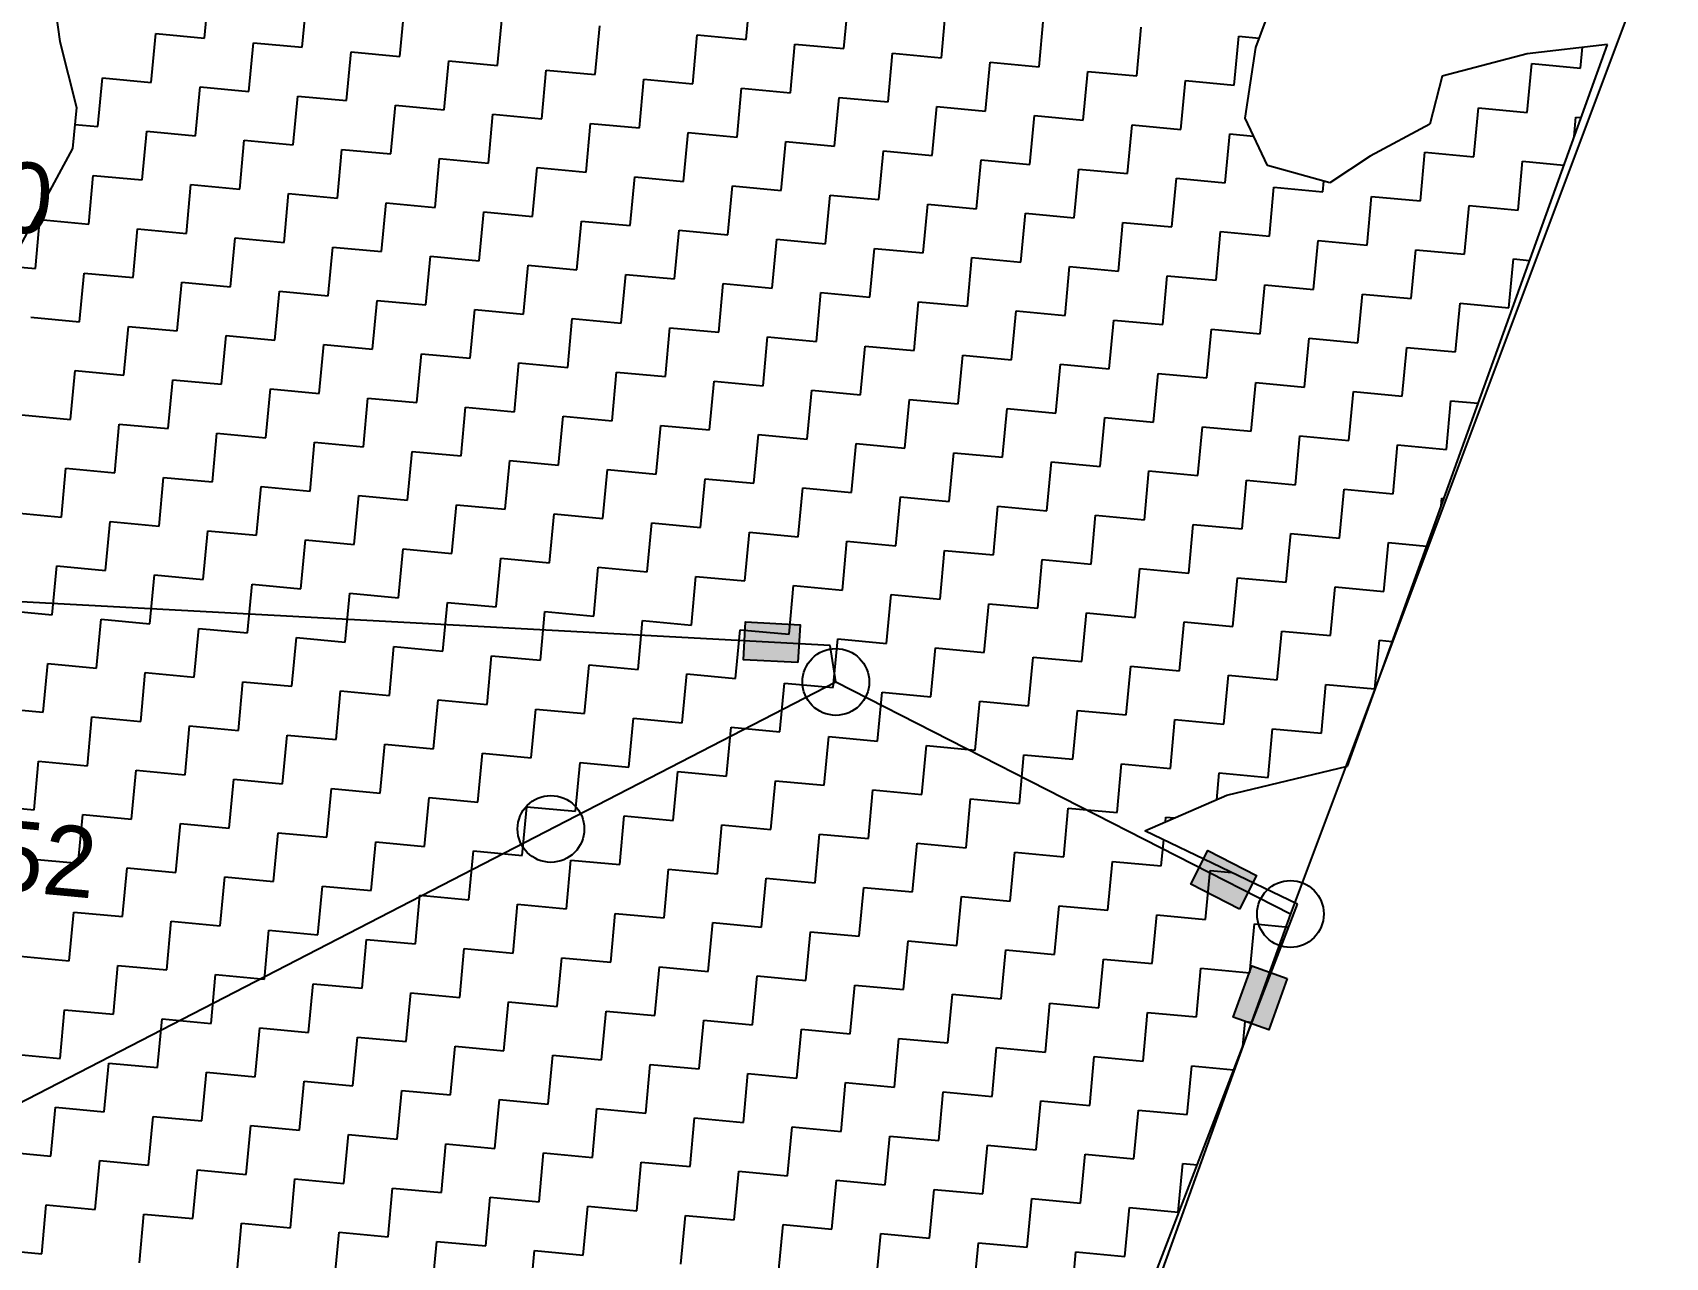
# Model space of a CAD drawing. Header units: metres. Extents: x 284554 to 287504, y 2026012 to 2031182.
# Drawn here: x 286731.8 to 287161.2, y 2030287.7 to 2030609.9 of the extents above; entities that cross this region are included whole.
import ezdxf
from ezdxf.enums import TextEntityAlignment as Align

# ---------------------------------------------------------------- set-up
doc = ezdxf.new("R2010")
doc.units = ezdxf.units.M
for name, color, linetype in [('POLY_HATCH', 12, 'Continuous'), ('POLY_PARCEL', 6, 'Continuous'), ('TEXT_PARCEL', 7, 'Continuous'), ('V_BOUND_LINE', 7, 'Continuous')]:
    doc.layers.add(name, color=color, linetype=linetype)
doc.styles.add('TEXT_MAP', font='')
doc.styles.get('TEXT_MAP').set_extended_font_data('Kruti Dev 050')

msp = doc.modelspace()

# ---------------------------------------------------------------- hatches: boundary and pattern name
for points in [[(286919.27, 2030454.88), (286918.74, 2030444.96), (286933.07, 2030444.19), (286933.61, 2030454.11)], [(287040.91, 2030394.72), (287036.39, 2030385.87), (287049.18, 2030379.34), (287053.7, 2030388.19)], [(287047.55, 2030350.95), (287056.89, 2030347.58), (287061.76, 2030361.09), (287052.42, 2030364.46)]]:
    msp.add_hatch(color=256).paths.add_polyline_path(points)

# ---------------------------------------------------------------- linework, layer by layer
for points in [[(286933.07, 2030444.19), (286918.74, 2030444.96), (286919.27, 2030454.88), (286933.61, 2030454.11)], [(287049.18, 2030379.34), (287036.39, 2030385.87), (287040.91, 2030394.72), (287053.7, 2030388.19)], [(287061.76, 2030361.09), (287056.89, 2030347.58), (287047.55, 2030350.95), (287052.42, 2030364.46)]]:
    msp.add_lwpolyline(points, close=True)
for centre in [(286943.04, 2030439.1), (286868.09, 2030400.43), (287062.6, 2030378.06)]:
    msp.add_circle(centre, 8.78)
at = {"layer": 'POLY_HATCH'}
for p, q in [((286736.54, 2030624.66), (286738.92, 2030607.55)), ((287053.46, 2030606.05), (287057.43, 2030616.61)), ((286738.92, 2030607.55), (286743.27, 2030590.25)), ((287050.73, 2030587.42), (287053.46, 2030606.05)), ((287077.58, 2030416.97), (287145.97, 2030606.84)), ((287145.97, 2030606.84), (287124.9, 2030604.34)), ((287124.9, 2030604.34), (287102.47, 2030598.49)), ((287102.47, 2030598.49), (287099.31, 2030585.86)), ((286743.27, 2030590.25), (286742.26, 2030579.41)), ((287056.53, 2030574.96), (287050.73, 2030587.42)), ((287099.31, 2030585.86), (287083.6, 2030577.39)), ((286742.26, 2030579.41), (286725.42, 2030548.19)), ((287083.6, 2030577.39), (287073.01, 2030570.43)), ((287073.01, 2030570.43), (287056.53, 2030574.96)), ((287045.89, 2030409.29), (287077.58, 2030416.97)), ((287024.35, 2030399.95), (287045.89, 2030409.29)), ((287064.48, 2030380.62), (287024.35, 2030399.95)), ((287020.62, 2030266.57), (287064.48, 2030380.62))]:
    msp.add_line(p, q, dxfattribs=at)
at = {"layer": 'POLY_HATCH', "linetype": 'Continuous'}
for p, q in [((286777.01, 2030608.48), (286778.21, 2030621.32)), ((286802.69, 2030606.08), (286803.89, 2030618.92)), ((286919.44, 2030608.12), (286920.64, 2030620.96)), ((286828.37, 2030603.68), (286829.57, 2030616.52)), ((286945.12, 2030605.72), (286946.32, 2030618.56)), ((286970.8, 2030603.32), (286972, 2030616.16)), ((286854.04, 2030601.28), (286855.24, 2030614.12)), ((286879.72, 2030598.88), (286880.92, 2030611.72)), ((286996.48, 2030600.92), (286997.68, 2030613.76)), ((287022.16, 2030598.52), (287023.36, 2030611.36)), ((286762.97, 2030596.84), (286764.17, 2030609.68)), ((286764.17, 2030609.68), (286777.01, 2030608.48)), ((286788.65, 2030594.44), (286789.85, 2030607.28)), ((286789.85, 2030607.28), (286802.69, 2030606.08)), ((286905.4, 2030596.48), (286906.6, 2030609.32)), ((286906.6, 2030609.32), (286919.44, 2030608.12)), ((286931.08, 2030594.08), (286932.28, 2030606.92)), ((286932.28, 2030606.92), (286945.12, 2030605.72)), ((287047.83, 2030596.12), (287049.03, 2030608.96)), ((287049.03, 2030608.96), (287054.37, 2030608.46)), ((287138.91, 2030600.56), (287139.42, 2030606.06)), ((286814.33, 2030592.04), (286815.53, 2030604.88)), ((286815.53, 2030604.88), (286828.37, 2030603.68)), ((286840, 2030589.64), (286841.2, 2030602.48)), ((286841.2, 2030602.48), (286854.04, 2030601.28)), ((286956.76, 2030591.68), (286957.96, 2030604.52)), ((286957.96, 2030604.52), (286970.8, 2030603.32)), ((286982.44, 2030589.28), (286983.64, 2030602.12)), ((286983.64, 2030602.12), (286996.48, 2030600.92)), ((287124.87, 2030588.92), (287126.07, 2030601.76)), ((287126.07, 2030601.76), (287138.91, 2030600.56)), ((286748.93, 2030585.2), (286750.13, 2030598.04)), ((286750.13, 2030598.04), (286762.97, 2030596.84)), ((286865.68, 2030587.24), (286866.88, 2030600.08)), ((286866.88, 2030600.08), (286879.72, 2030598.88)), ((286891.36, 2030584.84), (286892.56, 2030597.68)), ((286892.56, 2030597.68), (286905.4, 2030596.48)), ((287008.12, 2030586.88), (287009.32, 2030599.72)), ((287009.32, 2030599.72), (287022.16, 2030598.52)), ((287033.8, 2030584.48), (287035, 2030597.32)), ((287035, 2030597.32), (287047.83, 2030596.12)), ((286774.61, 2030582.8), (286775.81, 2030595.64)), ((286775.81, 2030595.64), (286788.65, 2030594.44)), ((286800.29, 2030580.4), (286801.49, 2030593.24)), ((286801.49, 2030593.24), (286814.33, 2030592.04)), ((286917.04, 2030582.44), (286918.24, 2030595.28)), ((286918.24, 2030595.28), (286931.08, 2030594.08)), ((286942.72, 2030580.04), (286943.92, 2030592.88)), ((286943.92, 2030592.88), (286956.76, 2030591.68)), ((286825.97, 2030578), (286827.17, 2030590.84)), ((286827.17, 2030590.84), (286840, 2030589.64)), ((286968.4, 2030577.64), (286969.6, 2030590.48)), ((286969.6, 2030590.48), (286982.44, 2030589.28)), ((287110.83, 2030577.28), (287112.03, 2030590.12)), ((287112.03, 2030590.12), (287124.87, 2030588.92)), ((286742.85, 2030585.76), (286748.93, 2030585.2)), ((286851.64, 2030575.6), (286852.84, 2030588.44)), ((286852.84, 2030588.44), (286865.68, 2030587.24)), ((286877.32, 2030573.2), (286878.52, 2030586.04)), ((286878.52, 2030586.04), (286891.36, 2030584.84)), ((286994.08, 2030575.24), (286995.28, 2030588.08)), ((286995.28, 2030588.08), (287008.12, 2030586.88)), ((287019.76, 2030572.84), (287020.96, 2030585.68)), ((287020.96, 2030585.68), (287033.8, 2030584.48)), ((287137.23, 2030582.56), (287137.71, 2030587.72)), ((287137.71, 2030587.72), (287139.04, 2030587.6)), ((286760.57, 2030571.16), (286761.77, 2030584)), ((286761.77, 2030584), (286774.61, 2030582.8)), ((286786.25, 2030568.76), (286787.45, 2030581.6)), ((286787.45, 2030581.6), (286800.29, 2030580.4)), ((286903, 2030570.8), (286904.2, 2030583.64)), ((286904.2, 2030583.64), (286917.04, 2030582.44)), ((286928.68, 2030568.4), (286929.88, 2030581.24)), ((286929.88, 2030581.24), (286942.72, 2030580.04)), ((287045.43, 2030570.44), (287046.63, 2030583.28)), ((287046.63, 2030583.28), (287052.93, 2030582.69)), ((286811.93, 2030566.36), (286813.13, 2030579.2)), ((286813.13, 2030579.2), (286825.97, 2030578)), ((286837.61, 2030563.96), (286838.81, 2030576.8)), ((286838.81, 2030576.8), (286851.64, 2030575.6)), ((286954.36, 2030566), (286955.56, 2030578.84)), ((286955.56, 2030578.84), (286968.4, 2030577.64)), ((286980.04, 2030563.6), (286981.24, 2030576.44)), ((286981.24, 2030576.44), (286994.08, 2030575.24)), ((287096.79, 2030565.64), (287097.99, 2030578.48)), ((287097.99, 2030578.48), (287110.83, 2030577.28)), ((287122.47, 2030563.24), (287123.67, 2030576.08)), ((287123.67, 2030576.08), (287134.53, 2030575.07)), ((286746.53, 2030559.52), (286747.73, 2030572.36)), ((286747.73, 2030572.36), (286760.57, 2030571.16)), ((286863.28, 2030561.56), (286864.48, 2030574.4)), ((286864.48, 2030574.4), (286877.32, 2030573.2)), ((286888.96, 2030559.16), (286890.16, 2030572)), ((286890.16, 2030572), (286903, 2030570.8)), ((287005.72, 2030561.2), (287006.92, 2030574.04)), ((287006.92, 2030574.04), (287019.76, 2030572.84)), ((287031.4, 2030558.8), (287032.6, 2030571.64)), ((287032.6, 2030571.64), (287045.43, 2030570.44)), ((286772.21, 2030557.12), (286773.41, 2030569.96)), ((286773.41, 2030569.96), (286786.25, 2030568.76)), ((286797.89, 2030554.72), (286799.09, 2030567.56)), ((286799.09, 2030567.56), (286811.93, 2030566.36)), ((286914.64, 2030556.76), (286915.84, 2030569.6)), ((286915.84, 2030569.6), (286928.68, 2030568.4)), ((286940.32, 2030554.36), (286941.52, 2030567.2)), ((286941.52, 2030567.2), (286954.36, 2030566)), ((287057.07, 2030556.4), (287058.27, 2030569.24)), ((287058.27, 2030569.24), (287071.11, 2030568.04)), ((287071.11, 2030568.04), (287071.38, 2030570.88)), ((286823.57, 2030552.32), (286824.77, 2030565.16)), ((286824.77, 2030565.16), (286837.61, 2030563.96)), ((286966, 2030551.96), (286967.2, 2030564.8)), ((286967.2, 2030564.8), (286980.04, 2030563.6)), ((287082.75, 2030554), (287083.95, 2030566.84)), ((287083.95, 2030566.84), (287096.79, 2030565.64)), ((287108.43, 2030551.6), (287109.63, 2030564.44)), ((287109.63, 2030564.44), (287122.47, 2030563.24)), ((286732.49, 2030547.88), (286733.69, 2030560.72)), ((286733.69, 2030560.72), (286746.53, 2030559.52)), ((286849.24, 2030549.92), (286850.44, 2030562.76)), ((286850.44, 2030562.76), (286863.28, 2030561.56)), ((286874.92, 2030547.52), (286876.12, 2030560.36)), ((286876.12, 2030560.36), (286888.96, 2030559.16)), ((286991.68, 2030549.56), (286992.88, 2030562.4)), ((286992.88, 2030562.4), (287005.72, 2030561.2)), ((287017.36, 2030547.16), (287018.56, 2030560)), ((287018.56, 2030560), (287031.4, 2030558.8)), ((286758.17, 2030545.48), (286759.37, 2030558.32)), ((286759.37, 2030558.32), (286772.21, 2030557.12)), ((286783.85, 2030543.08), (286785.05, 2030555.92)), ((286785.05, 2030555.92), (286797.89, 2030554.72)), ((286900.6, 2030545.12), (286901.8, 2030557.96)), ((286901.8, 2030557.96), (286914.64, 2030556.76)), ((286926.28, 2030542.72), (286927.48, 2030555.56)), ((286927.48, 2030555.56), (286940.32, 2030554.36)), ((287043.04, 2030544.76), (287044.24, 2030557.6)), ((287044.24, 2030557.6), (287057.07, 2030556.4)), ((287068.71, 2030542.36), (287069.91, 2030555.2)), ((287069.91, 2030555.2), (287082.75, 2030554)), ((286809.53, 2030540.68), (286810.73, 2030553.52)), ((286810.73, 2030553.52), (286823.57, 2030552.32)), ((286835.21, 2030538.28), (286836.41, 2030551.12)), ((286836.41, 2030551.12), (286849.24, 2030549.92)), ((286951.96, 2030540.32), (286953.16, 2030553.16)), ((286953.16, 2030553.16), (286966, 2030551.96)), ((286977.64, 2030537.92), (286978.84, 2030550.76)), ((286978.84, 2030550.76), (286991.68, 2030549.56)), ((287094.39, 2030539.96), (287095.59, 2030552.8)), ((287095.59, 2030552.8), (287108.43, 2030551.6)), ((287120.07, 2030537.56), (287121.27, 2030550.4)), ((287121.27, 2030550.4), (287125.5, 2030550.01)), ((286725.6, 2030548.52), (286732.49, 2030547.88)), ((286744.13, 2030533.84), (286745.33, 2030546.68)), ((286745.33, 2030546.68), (286758.17, 2030545.48)), ((286860.88, 2030535.88), (286862.08, 2030548.72)), ((286862.08, 2030548.72), (286874.92, 2030547.52)), ((286886.56, 2030533.48), (286887.76, 2030546.32)), ((286887.76, 2030546.32), (286900.6, 2030545.12)), ((287003.32, 2030535.52), (287004.52, 2030548.36)), ((287004.52, 2030548.36), (287017.36, 2030547.16)), ((287029, 2030533.12), (287030.2, 2030545.96)), ((287030.2, 2030545.96), (287043.04, 2030544.76)), ((286769.81, 2030531.44), (286771.01, 2030544.28)), ((286771.01, 2030544.28), (286783.85, 2030543.08)), ((286795.49, 2030529.04), (286796.69, 2030541.88)), ((286796.69, 2030541.88), (286809.53, 2030540.68)), ((286912.24, 2030531.08), (286913.44, 2030543.92)), ((286913.44, 2030543.92), (286926.28, 2030542.72)), ((286937.92, 2030528.68), (286939.12, 2030541.52)), ((286939.12, 2030541.52), (286951.96, 2030540.32)), ((287054.67, 2030530.72), (287055.87, 2030543.56)), ((287055.87, 2030543.56), (287068.71, 2030542.36)), ((286821.17, 2030526.64), (286822.37, 2030539.48)), ((286822.37, 2030539.48), (286835.21, 2030538.28)), ((286846.85, 2030524.24), (286848.05, 2030537.08)), ((286848.05, 2030537.08), (286860.88, 2030535.88)), ((286963.6, 2030526.28), (286964.8, 2030539.12)), ((286964.8, 2030539.12), (286977.64, 2030537.92)), ((287080.35, 2030528.32), (287081.55, 2030541.16)), ((287081.55, 2030541.16), (287094.39, 2030539.96)), ((287106.03, 2030525.92), (287107.23, 2030538.76)), ((287107.23, 2030538.76), (287120.07, 2030537.56)), ((286731.29, 2030535.04), (286744.13, 2030533.84)), ((286872.52, 2030521.84), (286873.72, 2030534.68)), ((286873.72, 2030534.68), (286886.56, 2030533.48)), ((286989.28, 2030523.88), (286990.48, 2030536.72)), ((286990.48, 2030536.72), (287003.32, 2030535.52)), ((287014.96, 2030521.48), (287016.16, 2030534.32)), ((287016.16, 2030534.32), (287029, 2030533.12)), ((286755.77, 2030519.8), (286756.97, 2030532.64)), ((286756.97, 2030532.64), (286769.81, 2030531.44)), ((286781.45, 2030517.4), (286782.65, 2030530.24)), ((286782.65, 2030530.24), (286795.49, 2030529.04)), ((286898.2, 2030519.44), (286899.4, 2030532.28)), ((286899.4, 2030532.28), (286912.24, 2030531.08)), ((286923.88, 2030517.04), (286925.08, 2030529.88)), ((286925.08, 2030529.88), (286937.92, 2030528.68)), ((287040.64, 2030519.08), (287041.84, 2030531.92)), ((287041.84, 2030531.92), (287054.67, 2030530.72)), ((287066.31, 2030516.68), (287067.51, 2030529.52)), ((287067.51, 2030529.52), (287080.35, 2030528.32)), ((286807.13, 2030515), (286808.33, 2030527.84)), ((286808.33, 2030527.84), (286821.17, 2030526.64)), ((286832.81, 2030512.6), (286834.01, 2030525.44)), ((286834.01, 2030525.44), (286846.85, 2030524.24)), ((286949.56, 2030514.64), (286950.76, 2030527.48)), ((286950.76, 2030527.48), (286963.6, 2030526.28)), ((286975.24, 2030512.24), (286976.44, 2030525.08)), ((286976.44, 2030525.08), (286989.28, 2030523.88)), ((287091.99, 2030514.28), (287093.19, 2030527.12)), ((287093.19, 2030527.12), (287106.03, 2030525.92)), ((286741.73, 2030508.16), (286742.93, 2030521)), ((286742.93, 2030521), (286755.77, 2030519.8)), ((286858.48, 2030510.2), (286859.68, 2030523.04)), ((286859.68, 2030523.04), (286872.52, 2030521.84)), ((286884.16, 2030507.8), (286885.36, 2030520.64)), ((286885.36, 2030520.64), (286898.2, 2030519.44)), ((287000.92, 2030509.84), (287002.12, 2030522.68)), ((287002.12, 2030522.68), (287014.96, 2030521.48)), ((287026.6, 2030507.44), (287027.8, 2030520.28)), ((287027.8, 2030520.28), (287040.64, 2030519.08)), ((286767.41, 2030505.76), (286768.61, 2030518.6)), ((286768.61, 2030518.6), (286781.45, 2030517.4)), ((286793.09, 2030503.36), (286794.29, 2030516.2)), ((286794.29, 2030516.2), (286807.13, 2030515)), ((286909.84, 2030505.4), (286911.04, 2030518.24)), ((286911.04, 2030518.24), (286923.88, 2030517.04)), ((286935.52, 2030503), (286936.72, 2030515.84)), ((286936.72, 2030515.84), (286949.56, 2030514.64)), ((287052.28, 2030505.04), (287053.48, 2030517.88)), ((287053.48, 2030517.88), (287066.31, 2030516.68)), ((286818.77, 2030500.96), (286819.97, 2030513.8)), ((286819.97, 2030513.8), (286832.81, 2030512.6)), ((286844.45, 2030498.56), (286845.65, 2030511.4)), ((286845.65, 2030511.4), (286858.48, 2030510.2)), ((286961.2, 2030500.6), (286962.4, 2030513.44)), ((286962.4, 2030513.44), (286975.24, 2030512.24)), ((287077.95, 2030502.64), (287079.15, 2030515.48)), ((287079.15, 2030515.48), (287091.99, 2030514.28)), ((287103.63, 2030500.24), (287104.83, 2030513.08)), ((287104.83, 2030513.08), (287111.96, 2030512.42)), ((286728.89, 2030509.36), (286741.73, 2030508.16)), ((286753.37, 2030494.12), (286754.57, 2030506.96)), ((286754.57, 2030506.96), (286767.41, 2030505.76)), ((286870.12, 2030496.16), (286871.32, 2030509)), ((286871.32, 2030509), (286884.16, 2030507.8)), ((286986.88, 2030498.2), (286988.08, 2030511.04)), ((286988.08, 2030511.04), (287000.92, 2030509.84)), ((287012.56, 2030495.8), (287013.76, 2030508.64)), ((287013.76, 2030508.64), (287026.6, 2030507.44)), ((286779.05, 2030491.72), (286780.25, 2030504.56)), ((286780.25, 2030504.56), (286793.09, 2030503.36)), ((286895.8, 2030493.76), (286897, 2030506.6)), ((286897, 2030506.6), (286909.84, 2030505.4)), ((286921.48, 2030491.36), (286922.68, 2030504.2)), ((286922.68, 2030504.2), (286935.52, 2030503)), ((287038.24, 2030493.4), (287039.44, 2030506.24)), ((287039.44, 2030506.24), (287052.28, 2030505.04)), ((287063.91, 2030491), (287065.11, 2030503.84)), ((287065.11, 2030503.84), (287077.95, 2030502.64)), ((286804.73, 2030489.32), (286805.93, 2030502.16)), ((286805.93, 2030502.16), (286818.77, 2030500.96)), ((286830.41, 2030486.92), (286831.61, 2030499.76)), ((286831.61, 2030499.76), (286844.45, 2030498.56)), ((286947.16, 2030488.96), (286948.36, 2030501.8)), ((286948.36, 2030501.8), (286961.2, 2030500.6)), ((286972.84, 2030486.56), (286974.04, 2030499.4)), ((286974.04, 2030499.4), (286986.88, 2030498.2)), ((287089.59, 2030488.61), (287090.79, 2030501.44)), ((287090.79, 2030501.44), (287103.63, 2030500.24)), ((286739.33, 2030482.48), (286740.53, 2030495.32)), ((286740.53, 2030495.32), (286753.37, 2030494.12)), ((286856.09, 2030484.52), (286857.29, 2030497.36)), ((286857.29, 2030497.36), (286870.12, 2030496.16)), ((286881.76, 2030482.12), (286882.96, 2030494.96)), ((286882.96, 2030494.96), (286895.8, 2030493.76)), ((286998.52, 2030484.16), (286999.72, 2030497)), ((286999.72, 2030497), (287012.56, 2030495.8)), ((287024.2, 2030481.76), (287025.4, 2030494.6)), ((287025.4, 2030494.6), (287038.24, 2030493.4)), ((286765.01, 2030480.08), (286766.21, 2030492.92)), ((286766.21, 2030492.92), (286779.05, 2030491.72)), ((286790.69, 2030477.68), (286791.89, 2030490.52)), ((286791.89, 2030490.52), (286804.73, 2030489.32)), ((286907.44, 2030479.72), (286908.64, 2030492.56)), ((286908.64, 2030492.56), (286921.48, 2030491.36)), ((286933.12, 2030477.32), (286934.32, 2030490.16)), ((286934.32, 2030490.16), (286947.16, 2030488.96)), ((287049.88, 2030479.37), (287051.08, 2030492.2)), ((287051.08, 2030492.2), (287063.91, 2030491)), ((287075.55, 2030476.97), (287076.75, 2030489.8)), ((287076.75, 2030489.8), (287089.59, 2030488.61)), ((286816.37, 2030475.28), (286817.57, 2030488.12)), ((286817.57, 2030488.12), (286830.41, 2030486.92)), ((286842.05, 2030472.88), (286843.25, 2030485.72)), ((286843.25, 2030485.72), (286856.09, 2030484.52)), ((286958.8, 2030474.92), (286960, 2030487.76)), ((286960, 2030487.76), (286972.84, 2030486.56)), ((287102.25, 2030485.47), (287102.43, 2030487.41)), ((287102.43, 2030487.41), (287102.93, 2030487.36)), ((286726.49, 2030483.68), (286739.33, 2030482.48)), ((286750.97, 2030468.44), (286752.17, 2030481.28)), ((286752.17, 2030481.28), (286765.01, 2030480.08)), ((286867.72, 2030470.48), (286868.92, 2030483.32)), ((286868.92, 2030483.32), (286881.76, 2030482.12)), ((286984.48, 2030472.52), (286985.68, 2030485.36)), ((286985.68, 2030485.36), (286998.52, 2030484.16)), ((287010.16, 2030470.13), (287011.36, 2030482.96)), ((287011.36, 2030482.96), (287024.2, 2030481.76)), ((286776.65, 2030466.04), (286777.85, 2030478.88)), ((286777.85, 2030478.88), (286790.69, 2030477.68)), ((286893.4, 2030468.08), (286894.6, 2030480.92)), ((286894.6, 2030480.92), (286907.44, 2030479.72)), ((286919.08, 2030465.68), (286920.28, 2030478.52)), ((286920.28, 2030478.52), (286933.12, 2030477.32)), ((287035.84, 2030467.73), (287037.04, 2030480.56)), ((287037.04, 2030480.56), (287049.88, 2030479.37)), ((287061.52, 2030465.33), (287062.71, 2030478.17)), ((287062.71, 2030478.17), (287075.55, 2030476.97)), ((286802.33, 2030463.64), (286803.53, 2030476.48)), ((286803.53, 2030476.48), (286816.37, 2030475.28)), ((286828.01, 2030461.24), (286829.21, 2030474.08)), ((286829.21, 2030474.08), (286842.05, 2030472.88)), ((286944.76, 2030463.28), (286945.96, 2030476.12)), ((286945.96, 2030476.12), (286958.8, 2030474.92)), ((286970.44, 2030460.89), (286971.64, 2030473.72)), ((286971.64, 2030473.72), (286984.48, 2030472.52)), ((287087.19, 2030462.93), (287088.39, 2030475.77)), ((287088.39, 2030475.77), (287098.42, 2030474.83)), ((286736.93, 2030456.8), (286738.13, 2030469.64)), ((286738.13, 2030469.64), (286750.97, 2030468.44)), ((286853.69, 2030458.84), (286854.89, 2030471.68)), ((286854.89, 2030471.68), (286867.72, 2030470.48)), ((286879.36, 2030456.44), (286880.56, 2030469.28)), ((286880.56, 2030469.28), (286893.4, 2030468.08)), ((286996.12, 2030458.49), (286997.32, 2030471.32)), ((286997.32, 2030471.32), (287010.16, 2030470.13)), ((287021.8, 2030456.09), (287023, 2030468.93)), ((287023, 2030468.93), (287035.84, 2030467.73)), ((286762.61, 2030454.4), (286763.81, 2030467.24)), ((286763.81, 2030467.24), (286776.65, 2030466.04)), ((286788.29, 2030452), (286789.49, 2030464.84)), ((286789.49, 2030464.84), (286802.33, 2030463.64)), ((286905.04, 2030454.04), (286906.24, 2030466.88)), ((286906.24, 2030466.88), (286919.08, 2030465.68)), ((286930.72, 2030451.65), (286931.92, 2030464.48)), ((286931.92, 2030464.48), (286944.76, 2030463.28)), ((287047.48, 2030453.69), (287048.68, 2030466.53)), ((287048.68, 2030466.53), (287061.52, 2030465.33)), ((287073.15, 2030451.29), (287074.35, 2030464.13)), ((287074.35, 2030464.13), (287087.19, 2030462.93)), ((286813.97, 2030449.6), (286815.17, 2030462.44)), ((286815.17, 2030462.44), (286828.01, 2030461.24)), ((286839.65, 2030447.2), (286840.85, 2030460.04)), ((286840.85, 2030460.04), (286853.69, 2030458.84)), ((286956.4, 2030449.25), (286957.6, 2030462.08)), ((286957.6, 2030462.08), (286970.44, 2030460.89)), ((286724.09, 2030458), (286736.93, 2030456.8)), ((286748.57, 2030442.76), (286749.77, 2030455.6)), ((286749.77, 2030455.6), (286762.61, 2030454.4)), ((286865.33, 2030444.8), (286866.53, 2030457.64)), ((286866.53, 2030457.64), (286879.36, 2030456.44)), ((286982.08, 2030446.85), (286983.28, 2030459.69)), ((286983.28, 2030459.69), (286996.12, 2030458.49)), ((287007.76, 2030444.45), (287008.96, 2030457.29)), ((287008.96, 2030457.29), (287021.8, 2030456.09)), ((286774.25, 2030440.36), (286775.45, 2030453.2)), ((286775.45, 2030453.2), (286788.29, 2030452)), ((286891, 2030442.41), (286892.2, 2030455.24)), ((286892.2, 2030455.24), (286905.04, 2030454.04)), ((286916.68, 2030440.01), (286917.88, 2030452.84)), ((286917.88, 2030452.84), (286930.72, 2030451.65)), ((287033.44, 2030442.05), (287034.64, 2030454.89)), ((287034.64, 2030454.89), (287047.48, 2030453.69)), ((287059.12, 2030439.65), (287060.32, 2030452.49)), ((287060.32, 2030452.49), (287073.15, 2030451.29)), ((286799.93, 2030437.96), (286801.13, 2030450.8)), ((286801.13, 2030450.8), (286813.97, 2030449.6)), ((286825.61, 2030435.56), (286826.81, 2030448.4)), ((286826.81, 2030448.4), (286839.65, 2030447.2)), ((286942.36, 2030437.61), (286943.56, 2030450.45)), ((286943.56, 2030450.45), (286956.4, 2030449.25)), ((286968.04, 2030435.21), (286969.24, 2030448.05)), ((286969.24, 2030448.05), (286982.08, 2030446.85)), ((287084.79, 2030437.25), (287085.99, 2030450.09)), ((287085.99, 2030450.09), (287089.39, 2030449.77)), ((286734.53, 2030431.12), (286735.73, 2030443.96)), ((286735.73, 2030443.96), (286748.57, 2030442.76)), ((286851.29, 2030433.17), (286852.49, 2030446)), ((286852.49, 2030446), (286865.33, 2030444.8)), ((286876.96, 2030430.77), (286878.16, 2030443.61)), ((286878.16, 2030443.61), (286891, 2030442.41)), ((286993.72, 2030432.81), (286994.92, 2030445.65)), ((286994.92, 2030445.65), (287007.76, 2030444.45)), ((287019.4, 2030430.41), (287020.6, 2030443.25)), ((287020.6, 2030443.25), (287033.44, 2030442.05)), ((286760.21, 2030428.72), (286761.41, 2030441.56)), ((286761.41, 2030441.56), (286774.25, 2030440.36)), ((286785.89, 2030426.32), (286787.09, 2030439.16)), ((286787.09, 2030439.16), (286799.93, 2030437.96)), ((286902.64, 2030428.37), (286903.84, 2030441.21)), ((286903.84, 2030441.21), (286916.68, 2030440.01)), ((286928.32, 2030425.97), (286929.52, 2030438.81)), ((286929.52, 2030438.81), (286942.36, 2030437.61)), ((287045.08, 2030428.01), (287046.28, 2030440.85)), ((287046.28, 2030440.85), (287059.12, 2030439.65)), ((287070.76, 2030425.61), (287071.95, 2030438.45)), ((287071.95, 2030438.45), (287084.79, 2030437.25)), ((286811.57, 2030423.93), (286812.77, 2030436.76)), ((286812.77, 2030436.76), (286825.61, 2030435.56)), ((286837.25, 2030421.53), (286838.45, 2030434.37)), ((286838.45, 2030434.37), (286851.29, 2030433.17)), ((286954, 2030423.57), (286955.2, 2030436.41)), ((286955.2, 2030436.41), (286968.04, 2030435.21)), ((286979.68, 2030421.17), (286980.88, 2030434.01)), ((286980.88, 2030434.01), (286993.72, 2030432.81)), ((286721.69, 2030432.32), (286734.53, 2030431.12)), ((286746.17, 2030417.08), (286747.37, 2030429.92)), ((286747.37, 2030429.92), (286760.21, 2030428.72)), ((286862.93, 2030419.13), (286864.13, 2030431.97)), ((286864.13, 2030431.97), (286876.96, 2030430.77)), ((287005.36, 2030418.77), (287006.56, 2030431.61)), ((287006.56, 2030431.61), (287019.4, 2030430.41)), ((286771.85, 2030414.69), (286773.05, 2030427.52)), ((286773.05, 2030427.52), (286785.89, 2030426.32)), ((286888.6, 2030416.73), (286889.8, 2030429.57)), ((286889.8, 2030429.57), (286902.64, 2030428.37)), ((286914.28, 2030414.33), (286915.48, 2030427.17)), ((286915.48, 2030427.17), (286928.32, 2030425.97)), ((287031.04, 2030416.37), (287032.24, 2030429.21)), ((287032.24, 2030429.21), (287045.08, 2030428.01)), ((287056.72, 2030413.97), (287057.92, 2030426.81)), ((287057.92, 2030426.81), (287070.76, 2030425.61)), ((286797.53, 2030412.29), (286798.73, 2030425.13)), ((286798.73, 2030425.13), (286811.57, 2030423.93)), ((286823.21, 2030409.89), (286824.41, 2030422.73)), ((286824.41, 2030422.73), (286837.25, 2030421.53)), ((286939.96, 2030411.93), (286941.16, 2030424.77)), ((286941.16, 2030424.77), (286954, 2030423.57)), ((286965.64, 2030409.53), (286966.84, 2030422.37)), ((286966.84, 2030422.37), (286979.68, 2030421.17)), ((286732.13, 2030405.45), (286733.33, 2030418.28)), ((286733.33, 2030418.28), (286746.17, 2030417.08)), ((286848.89, 2030407.49), (286850.09, 2030420.33)), ((286850.09, 2030420.33), (286862.93, 2030419.13)), ((286874.57, 2030405.09), (286875.77, 2030417.93)), ((286875.77, 2030417.93), (286888.6, 2030416.73)), ((286991.32, 2030407.13), (286992.52, 2030419.97)), ((286992.52, 2030419.97), (287005.36, 2030418.77)), ((287017, 2030404.73), (287018.2, 2030417.57)), ((287018.2, 2030417.57), (287031.04, 2030416.37)), ((286757.81, 2030403.05), (286759.01, 2030415.89)), ((286759.01, 2030415.89), (286771.85, 2030414.69)), ((286783.49, 2030400.65), (286784.69, 2030413.49)), ((286784.69, 2030413.49), (286797.53, 2030412.29)), ((286900.24, 2030402.69), (286901.44, 2030415.53)), ((286901.44, 2030415.53), (286914.28, 2030414.33)), ((286925.92, 2030400.29), (286927.12, 2030413.13)), ((286927.12, 2030413.13), (286939.96, 2030411.93)), ((287043.22, 2030408.13), (287043.88, 2030415.17)), ((287043.88, 2030415.17), (287056.72, 2030413.97)), ((286809.17, 2030398.25), (286810.37, 2030411.09)), ((286810.37, 2030411.09), (286823.21, 2030409.89)), ((286834.85, 2030395.85), (286836.05, 2030408.69)), ((286836.05, 2030408.69), (286848.89, 2030407.49)), ((286951.6, 2030397.89), (286952.8, 2030410.73)), ((286952.8, 2030410.73), (286965.64, 2030409.53)), ((286977.28, 2030395.49), (286978.48, 2030408.33)), ((286978.48, 2030408.33), (286991.32, 2030407.13)), ((286719.29, 2030406.65), (286732.13, 2030405.45)), ((286743.77, 2030391.41), (286744.97, 2030404.25)), ((286744.97, 2030404.25), (286757.81, 2030403.05)), ((286860.53, 2030393.45), (286861.73, 2030406.29)), ((286861.73, 2030406.29), (286874.57, 2030405.09)), ((286886.2, 2030391.05), (286887.4, 2030403.89)), ((286887.4, 2030403.89), (286900.24, 2030402.69)), ((287002.96, 2030393.09), (287004.16, 2030405.93)), ((287004.16, 2030405.93), (287017, 2030404.73)), ((286769.45, 2030389.01), (286770.65, 2030401.85)), ((286770.65, 2030401.85), (286783.49, 2030400.65)), ((286911.88, 2030388.65), (286913.08, 2030401.49)), ((286913.08, 2030401.49), (286925.92, 2030400.29)), ((287029.72, 2030402.28), (287029.84, 2030403.53)), ((287029.84, 2030403.53), (287032.12, 2030403.32)), ((286795.13, 2030386.61), (286796.33, 2030399.45)), ((286796.33, 2030399.45), (286809.17, 2030398.25)), ((286820.81, 2030384.21), (286822.01, 2030397.05)), ((286822.01, 2030397.05), (286834.85, 2030395.85)), ((286937.56, 2030386.25), (286938.76, 2030399.09)), ((286938.76, 2030399.09), (286951.6, 2030397.89)), ((286963.24, 2030383.85), (286964.44, 2030396.69)), ((286964.44, 2030396.69), (286977.28, 2030395.49)), ((287028.64, 2030390.69), (287029.28, 2030397.57)), ((286730.93, 2030392.61), (286743.77, 2030391.41)), ((286846.49, 2030381.81), (286847.69, 2030394.65)), ((286847.69, 2030394.65), (286860.53, 2030393.45)), ((286872.17, 2030379.41), (286873.37, 2030392.25)), ((286873.37, 2030392.25), (286886.2, 2030391.05)), ((286988.92, 2030381.45), (286990.12, 2030394.29)), ((286990.12, 2030394.29), (287002.96, 2030393.09)), ((287014.6, 2030379.05), (287015.8, 2030391.89)), ((287015.8, 2030391.89), (287028.64, 2030390.69)), ((286755.41, 2030377.37), (286756.61, 2030390.21)), ((286756.61, 2030390.21), (286769.45, 2030389.01)), ((286781.09, 2030374.97), (286782.29, 2030387.81)), ((286782.29, 2030387.81), (286795.13, 2030386.61)), ((286897.84, 2030377.01), (286899.04, 2030389.85)), ((286899.04, 2030389.85), (286911.88, 2030388.65)), ((286923.52, 2030374.61), (286924.72, 2030387.45)), ((286924.72, 2030387.45), (286937.56, 2030386.25)), ((287040.28, 2030376.65), (287041.48, 2030389.49)), ((287041.48, 2030389.49), (287047.17, 2030388.96)), ((286806.77, 2030372.57), (286807.97, 2030385.41)), ((286807.97, 2030385.41), (286820.81, 2030384.21)), ((286832.45, 2030370.17), (286833.65, 2030383.01)), ((286833.65, 2030383.01), (286846.49, 2030381.81)), ((286949.2, 2030372.21), (286950.4, 2030385.05)), ((286950.4, 2030385.05), (286963.24, 2030383.85)), ((286974.88, 2030369.81), (286976.08, 2030382.65)), ((286976.08, 2030382.65), (286988.92, 2030381.45)), ((286741.37, 2030365.73), (286742.57, 2030378.57)), ((286742.57, 2030378.57), (286755.41, 2030377.37)), ((286858.13, 2030367.77), (286859.33, 2030380.61)), ((286859.33, 2030380.61), (286872.17, 2030379.41)), ((286883.81, 2030365.37), (286885, 2030378.21)), ((286885, 2030378.21), (286897.84, 2030377.01)), ((287000.56, 2030367.41), (287001.76, 2030380.25)), ((287001.76, 2030380.25), (287014.6, 2030379.05)), ((286767.05, 2030363.33), (286768.25, 2030376.17)), ((286768.25, 2030376.17), (286781.09, 2030374.97)), ((286909.48, 2030362.97), (286910.68, 2030375.81)), ((286910.68, 2030375.81), (286923.52, 2030374.61)), ((287026.24, 2030365.01), (287027.44, 2030377.85)), ((287027.44, 2030377.85), (287040.28, 2030376.65)), ((287051.92, 2030362.61), (287053.12, 2030375.45)), ((287053.12, 2030375.45), (287062.17, 2030374.6)), ((286792.73, 2030360.93), (286793.93, 2030373.77)), ((286793.93, 2030373.77), (286806.77, 2030372.57)), ((286818.41, 2030358.53), (286819.61, 2030371.37)), ((286819.61, 2030371.37), (286832.45, 2030370.17)), ((286935.16, 2030360.57), (286936.36, 2030373.41)), ((286936.36, 2030373.41), (286949.2, 2030372.21)), ((286960.84, 2030358.17), (286962.04, 2030371.01)), ((286962.04, 2030371.01), (286974.88, 2030369.81)), ((286728.53, 2030366.93), (286741.37, 2030365.73)), ((286844.09, 2030356.13), (286845.29, 2030368.97)), ((286845.29, 2030368.97), (286858.13, 2030367.77)), ((286869.77, 2030353.73), (286870.97, 2030366.57)), ((286870.97, 2030366.57), (286883.81, 2030365.37)), ((286986.52, 2030355.77), (286987.72, 2030368.61)), ((286987.72, 2030368.61), (287000.56, 2030367.41)), ((287012.2, 2030353.37), (287013.4, 2030366.21)), ((287013.4, 2030366.21), (287026.24, 2030365.01)), ((286753.01, 2030351.69), (286754.21, 2030364.53)), ((286754.21, 2030364.53), (286767.05, 2030363.33)), ((286778.69, 2030349.29), (286779.89, 2030362.13)), ((286779.89, 2030362.13), (286792.73, 2030360.93)), ((286895.44, 2030351.33), (286896.64, 2030364.17)), ((286896.64, 2030364.17), (286909.48, 2030362.97)), ((286921.12, 2030348.93), (286922.32, 2030361.77)), ((286922.32, 2030361.77), (286935.16, 2030360.57)), ((287037.88, 2030350.97), (287039.08, 2030363.81)), ((287039.08, 2030363.81), (287051.92, 2030362.61)), ((286804.37, 2030346.89), (286805.57, 2030359.73)), ((286805.57, 2030359.73), (286818.41, 2030358.53)), ((286830.05, 2030344.49), (286831.25, 2030357.33)), ((286831.25, 2030357.33), (286844.09, 2030356.13)), ((286946.8, 2030346.53), (286948, 2030359.37)), ((286948, 2030359.37), (286960.84, 2030358.17)), ((286972.48, 2030344.13), (286973.68, 2030356.97)), ((286973.68, 2030356.97), (286986.52, 2030355.77)), ((286738.97, 2030340.05), (286740.17, 2030352.89)), ((286740.17, 2030352.89), (286753.01, 2030351.69)), ((286855.73, 2030342.09), (286856.93, 2030354.93)), ((286856.93, 2030354.93), (286869.77, 2030353.73)), ((286881.41, 2030339.69), (286882.61, 2030352.53)), ((286882.61, 2030352.53), (286895.44, 2030351.33)), ((286998.16, 2030341.73), (286999.36, 2030354.57)), ((286999.36, 2030354.57), (287012.2, 2030353.37)), ((286764.65, 2030337.65), (286765.85, 2030350.49)), ((286765.85, 2030350.49), (286778.69, 2030349.29)), ((286790.33, 2030335.25), (286791.53, 2030348.09)), ((286791.53, 2030348.09), (286804.37, 2030346.89)), ((286907.08, 2030337.29), (286908.28, 2030350.13)), ((286908.28, 2030350.13), (286921.12, 2030348.93)), ((287023.84, 2030339.33), (287025.04, 2030352.17)), ((287025.04, 2030352.17), (287037.88, 2030350.97)), ((287050.11, 2030343.24), (287050.72, 2030349.77)), ((287050.72, 2030349.77), (287052.55, 2030349.6)), ((286816.01, 2030332.85), (286817.21, 2030345.69)), ((286817.21, 2030345.69), (286830.05, 2030344.49)), ((286932.76, 2030334.89), (286933.96, 2030347.73)), ((286933.96, 2030347.73), (286946.8, 2030346.53)), ((286958.44, 2030332.49), (286959.64, 2030345.33)), ((286959.64, 2030345.33), (286972.48, 2030344.13)), ((286726.13, 2030341.25), (286738.97, 2030340.05)), ((286841.69, 2030330.45), (286842.89, 2030343.29)), ((286842.89, 2030343.29), (286855.73, 2030342.09)), ((286867.37, 2030328.05), (286868.57, 2030340.89)), ((286868.57, 2030340.89), (286881.41, 2030339.69)), ((286984.12, 2030330.09), (286985.32, 2030342.93)), ((286985.32, 2030342.93), (286998.16, 2030341.73)), ((287009.8, 2030327.69), (287011, 2030340.53)), ((287011, 2030340.53), (287023.84, 2030339.33)), ((286750.61, 2030326.01), (286751.81, 2030338.85)), ((286751.81, 2030338.85), (286764.65, 2030337.65)), ((286776.29, 2030323.61), (286777.49, 2030336.45)), ((286777.49, 2030336.45), (286790.33, 2030335.25)), ((286893.05, 2030325.65), (286894.24, 2030338.49)), ((286894.24, 2030338.49), (286907.08, 2030337.29)), ((286918.72, 2030323.25), (286919.92, 2030336.09)), ((286919.92, 2030336.09), (286932.76, 2030334.89)), ((287035.48, 2030325.29), (287036.68, 2030338.13)), ((287036.68, 2030338.13), (287047.75, 2030337.1)), ((286801.97, 2030321.21), (286803.17, 2030334.05)), ((286803.17, 2030334.05), (286816.01, 2030332.85)), ((286827.65, 2030318.81), (286828.85, 2030331.65)), ((286828.85, 2030331.65), (286841.69, 2030330.45)), ((286944.4, 2030320.85), (286945.6, 2030333.69)), ((286945.6, 2030333.69), (286958.44, 2030332.49)), ((286970.08, 2030318.45), (286971.28, 2030331.29)), ((286971.28, 2030331.29), (286984.12, 2030330.09)), ((286736.57, 2030314.37), (286737.77, 2030327.21)), ((286737.77, 2030327.21), (286750.61, 2030326.01)), ((286853.33, 2030316.41), (286854.53, 2030329.25)), ((286854.53, 2030329.25), (286867.37, 2030328.05)), ((286879.01, 2030314.01), (286880.21, 2030326.85)), ((286880.21, 2030326.85), (286893.05, 2030325.65)), ((286995.76, 2030316.05), (286996.96, 2030328.89)), ((286996.96, 2030328.89), (287009.8, 2030327.69)), ((286762.25, 2030311.97), (286763.45, 2030324.81)), ((286763.45, 2030324.81), (286776.29, 2030323.61)), ((286787.93, 2030309.57), (286789.13, 2030322.41)), ((286789.13, 2030322.41), (286801.97, 2030321.21)), ((286904.68, 2030311.61), (286905.88, 2030324.45)), ((286905.88, 2030324.45), (286918.72, 2030323.25)), ((287021.44, 2030313.65), (287022.64, 2030326.49)), ((287022.64, 2030326.49), (287035.48, 2030325.29)), ((286813.61, 2030307.17), (286814.81, 2030320.01)), ((286814.81, 2030320.01), (286827.65, 2030318.81)), ((286930.36, 2030309.21), (286931.56, 2030322.05)), ((286931.56, 2030322.05), (286944.4, 2030320.85)), ((286956.04, 2030306.81), (286957.24, 2030319.65)), ((286957.24, 2030319.65), (286970.08, 2030318.45)), ((286723.73, 2030315.57), (286736.57, 2030314.37)), ((286839.29, 2030304.77), (286840.49, 2030317.61)), ((286840.49, 2030317.61), (286853.33, 2030316.41)), ((286864.97, 2030302.37), (286866.17, 2030315.21)), ((286866.17, 2030315.21), (286879.01, 2030314.01)), ((286981.72, 2030304.41), (286982.92, 2030317.25)), ((286982.92, 2030317.25), (286995.76, 2030316.05)), ((287007.4, 2030302.01), (287008.6, 2030314.85)), ((287008.6, 2030314.85), (287021.44, 2030313.65)), ((286748.21, 2030300.33), (286749.41, 2030313.17)), ((286749.41, 2030313.17), (286762.25, 2030311.97)), ((286773.89, 2030297.93), (286775.09, 2030310.77)), ((286775.09, 2030310.77), (286787.93, 2030309.57)), ((286890.65, 2030299.97), (286891.85, 2030312.81)), ((286891.85, 2030312.81), (286904.68, 2030311.61)), ((286916.32, 2030297.57), (286917.52, 2030310.41)), ((286917.52, 2030310.41), (286930.36, 2030309.21)), ((287033.08, 2030299.61), (287034.28, 2030312.45)), ((287034.28, 2030312.45), (287038.13, 2030312.09)), ((286799.57, 2030295.53), (286800.77, 2030308.37)), ((286800.77, 2030308.37), (286813.61, 2030307.17)), ((286825.25, 2030293.13), (286826.45, 2030305.97)), ((286826.45, 2030305.97), (286839.29, 2030304.77)), ((286942, 2030295.17), (286943.2, 2030308.01)), ((286943.2, 2030308.01), (286956.04, 2030306.81)), ((286967.68, 2030292.77), (286968.88, 2030305.61)), ((286968.88, 2030305.61), (286981.72, 2030304.41)), ((286734.17, 2030288.69), (286735.37, 2030301.53)), ((286735.37, 2030301.53), (286748.21, 2030300.33)), ((286850.93, 2030290.73), (286852.13, 2030303.57)), ((286852.13, 2030303.57), (286864.97, 2030302.37)), ((286876.61, 2030288.33), (286877.81, 2030301.17)), ((286877.81, 2030301.17), (286890.65, 2030299.97)), ((286993.36, 2030290.37), (286994.56, 2030303.21)), ((286994.56, 2030303.21), (287007.4, 2030302.01)), ((287019.04, 2030287.97), (287020.24, 2030300.81)), ((287020.24, 2030300.81), (287033.08, 2030299.61)), ((286759.85, 2030286.29), (286761.05, 2030299.13)), ((286761.05, 2030299.13), (286773.89, 2030297.93)), ((286785.53, 2030283.89), (286786.73, 2030296.73)), ((286786.73, 2030296.73), (286799.57, 2030295.53)), ((286902.29, 2030285.93), (286903.48, 2030298.77)), ((286903.48, 2030298.77), (286916.32, 2030297.57)), ((286811.21, 2030281.49), (286812.41, 2030294.33)), ((286812.41, 2030294.33), (286825.25, 2030293.13)), ((286927.96, 2030283.53), (286929.16, 2030296.37)), ((286929.16, 2030296.37), (286942, 2030295.17)), ((286953.64, 2030281.13), (286954.84, 2030293.97)), ((286954.84, 2030293.97), (286967.68, 2030292.77)), ((286721.33, 2030289.89), (286734.17, 2030288.69)), ((286836.89, 2030279.09), (286838.09, 2030291.93)), ((286838.09, 2030291.93), (286850.93, 2030290.73)), ((286862.57, 2030276.69), (286863.77, 2030289.53)), ((286863.77, 2030289.53), (286876.61, 2030288.33)), ((286979.32, 2030278.73), (286980.52, 2030291.57)), ((286980.52, 2030291.57), (286993.36, 2030290.37)), ((287005, 2030276.33), (287006.2, 2030289.17)), ((287006.2, 2030289.17), (287019.04, 2030287.97))]:
    msp.add_line(p, q, dxfattribs=at)
at = {"layer": 'POLY_PARCEL'}
for p, q in [((286941.57, 2030448.71), (286622.24, 2030465.86)), ((286943.04, 2030439.1), (286941.57, 2030448.71)), ((286678.84, 2030302.78), (286943.04, 2030439.1)), ((286943.04, 2030439.1), (287062.6, 2030378.06))]:
    msp.add_line(p, q, dxfattribs=at)
at = {"layer": 'V_BOUND_LINE'}
for p, q in [((287161.22, 2030641.32), (287062.6, 2030378.06)), ((287062.6, 2030378.06), (286986.86, 2030168))]:
    msp.add_line(p, q, dxfattribs=at)

# ---------------------------------------------------------------- texts
at = {"layer": 'TEXT_PARCEL', "style": 'TEXT_MAP'}
for s, p in [('50', (286722.37, 2030557.88)), ('52', (286733.83, 2030383.41))]:
    msp.add_text(s, height=18.569, rotation=354.6614, dxfattribs=at).set_placement(p, align=Align.CENTER)

doc.saveas('drawing.dxf')
